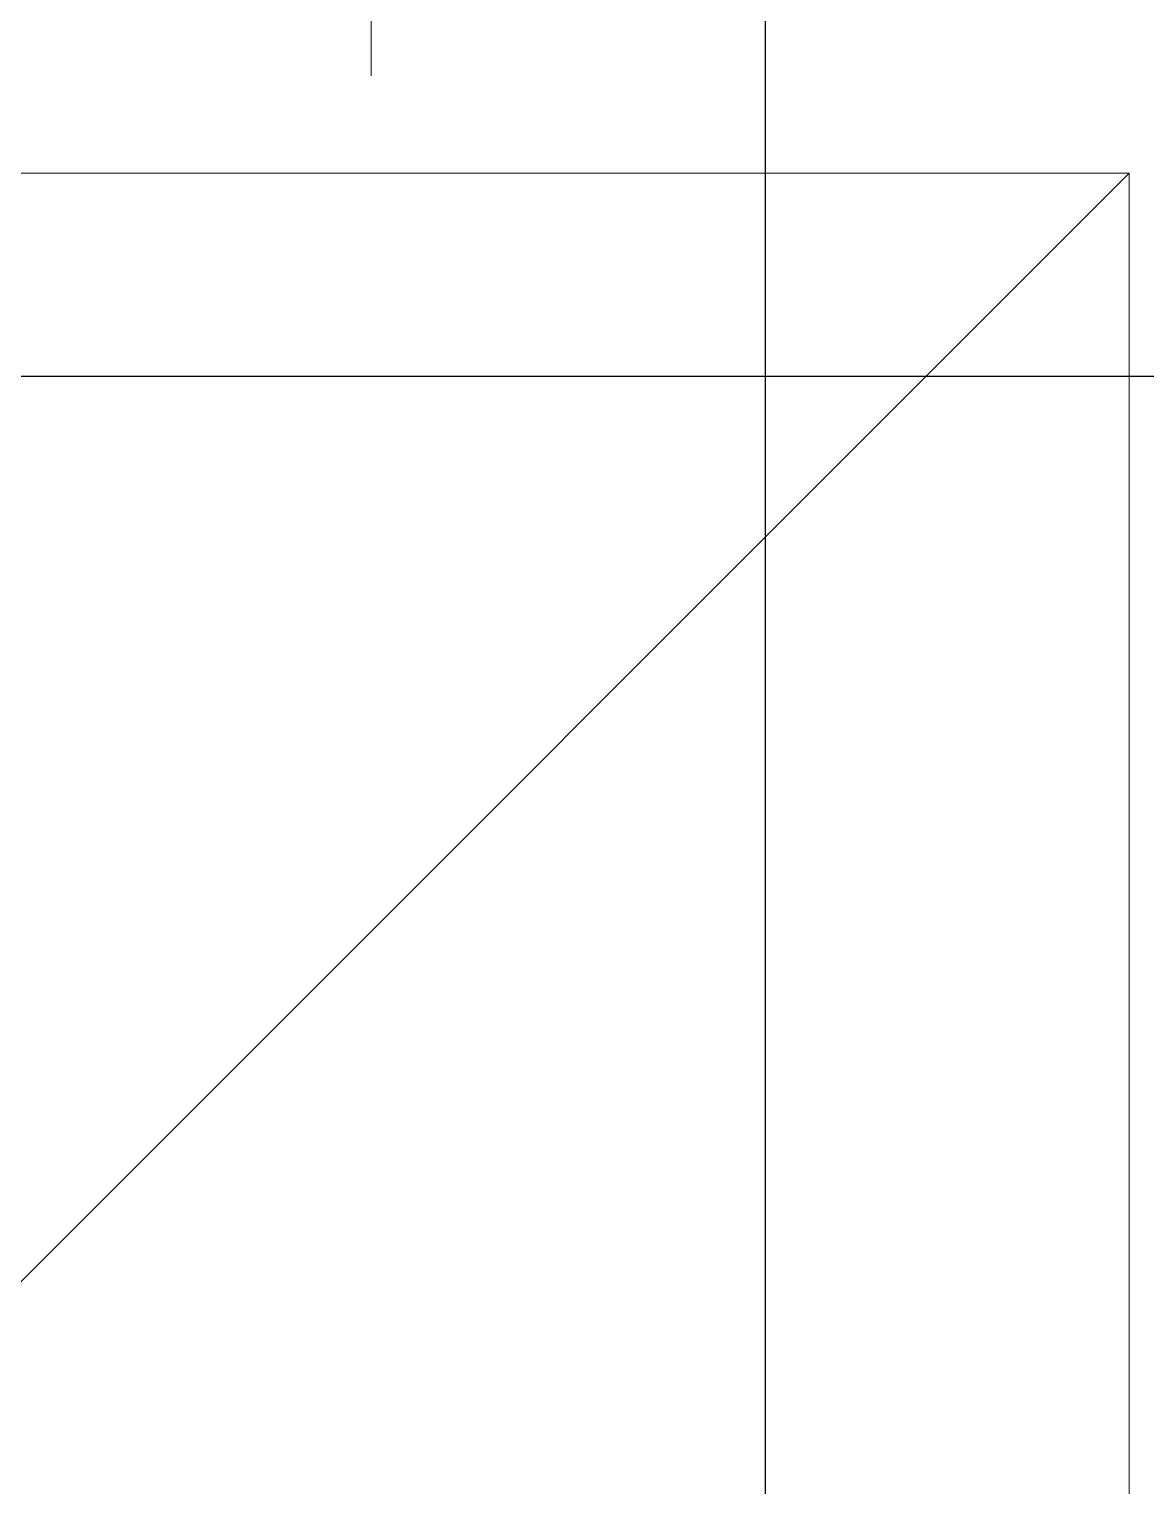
# Model space of a CAD drawing. Header units: millimetres. Extents: x -92759 to 184353, y -15225 to 86714.
# Drawn here: x 80629 to 81127, y 62630 to 63280 of the extents above; entities that cross this region are included whole.
import ezdxf

# ---------------------------------------------------------------- set-up
doc = ezdxf.new("R2010")
doc.units = ezdxf.units.MM
for name, color, linetype in [('A-PATT-CONC', 8, 'Continuous'), ('E-legend', 1, 'Continuous'), ('E-LIGHT----E', 1, 'Continuous')]:
    doc.layers.add(name, color=color, linetype=linetype)
for name, color, linetype, lineweight in [('HFI 9MM FPB', 94, 'Continuous', 5), ('M-ACMV_FCU-1', 86, 'Continuous', 9), ('M-ACMV_PWR', 1, 'REFRIGERANT', 25)]:
    doc.layers.add(name, color=color, linetype=linetype, lineweight=lineweight)
doc.styles.get("Standard").update_dxf_attribs({"font": 'arial.ttf'})
doc.linetypes.add('REFRIGERANT', pattern='A,15,-5.08,["R",Standard,S=2.54,R=0,X=-2.54,Y=-1.27],-5.08', length=25.16)

# ---------------------------------------------------------------- blocks, each defined once
blk = doc.blocks.new('RCP_B8L2')
at = {"layer": 'A-PATT-CONC'}
h = blk.add_hatch(dxfattribs=at)
h.set_pattern_fill('ANSI37', color=256, scale=189, angle=45)
h.set_pattern_definition([(90, (-370899.3, -151102.3), (-600.075, 0), []), (180, (-370899.3, -151102.3), (-6e-14, -600.075), [])])
h.paths.add_polyline_path([(-370899.32, -151102.3), (-373899.32, -151102.3), (-373899.32, -158302.3), (-370899.32, -158302.3)])
at = {"layer": 'HFI 9MM FPB'}
h = blk.add_hatch(dxfattribs=at)
h.set_pattern_fill('ANSI33', color=256, scale=50)
h.set_pattern_definition([(45, (-581589.02, -147239), (-224.5064, 224.5064), []), (45, (-581364.5, -147239), (-224.5064, 224.5064), [158.75, -79.375])])
h.paths.add_polyline_path([(-370899.32, -151102.3), (-373899.32, -151102.3), (-373899.32, -158302.3), (-370899.32, -158302.3)], flags=16)
edge = h.paths.add_edge_path()
edge.add_line((-373218.07, -158677.3), (-373818.07, -158677.3))
edge.add_line((-373818.07, -158677.3), (-373818.07, -159161.3))
edge.add_line((-373818.07, -159127.3), (-374768.07, -159127.3))
edge.add_line((-374768.07, -159127.3), (-374768.07, -149827.3))
edge.add_line((-374768.07, -149827.3), (-373818.07, -149827.3))
edge.add_line((-373818.07, -149827.3), (-373818.07, -150277.3))
edge.add_line((-373818.07, -150277.3), (-373218.07, -150277.3))
edge.add_line((-373218.07, -150277.3), (-373218.07, -149827.3))
edge.add_line((-373218.07, -149827.3), (-371918.07, -149827.3))
edge.add_line((-371918.07, -149827.3), (-371918.07, -150277.3))
edge.add_line((-371918.07, -150277.3), (-369968.07, -150277.3))
edge.add_line((-369968.07, -150277.3), (-369968.07, -157777.3))
edge.add_line((-369968.07, -157777.3), (-370568.07, -157777.3))
edge.add_line((-370568.07, -157777.3), (-370568.07, -159127.3))
edge.add_line((-370568.07, -159127.3), (-373218.07, -159127.3))
edge.add_line((-373218.07, -159127.3), (-373218.07, -158677.3))
blk = doc.blocks.new('L20')
at = {"layer": 'E-LIGHT----E', "lineweight": 5}
blk.add_line((-300, -300), (300, 300), dxfattribs=at)
blk.add_lwpolyline([(-300, -300), (300, -300), (300, 300), (-300, 300)], close=True, dxfattribs=at)
blk = doc.blocks.new('EL_B8_L2_R4')
at = {"layer": 'E-legend', "color": 0}
blk.add_blockref('L20', (-9481.32, -16425.83), dxfattribs=at)
blk = doc.blocks.new('SSO')
at = {"layer": 'M-ACMV_PWR', "linetype": 'ByBlock', "lineweight": 5}
for p, q in [((1064770.31, 20778.25), (1064770.31, 20878.25)), ((1064820.31, 20828.25), (1064720.31, 20828.25))]:
    blk.add_line(p, q, dxfattribs=at)
blk.add_circle((1064770.31, 20733.63), 44.62, dxfattribs=at)
blk.add_circle((1064770.31, 20733.63), 44.62, dxfattribs=at)
blk = doc.blocks.new('FCU -1')
at = {"layer": 'M-ACMV_PWR', "color": 1, "linetype": 'ByBlock', "lineweight": 5, "xscale": 0.85, "yscale": 0.85, "zscale": 0.85, "rotation": 90}
blk.add_blockref('SSO', (395696.98, -956204.04), dxfattribs=at)
blk = doc.blocks.new('ACMV_B8_L2')
at = {"layer": 'M-ACMV_FCU-1', "rotation": 90}
blk.add_blockref('FCU -1', (90295.74, -420407.59), dxfattribs=at)

msp = doc.modelspace()

# ---------------------------------------------------------------- block references
at = {"layer": 'A-PATT-CONC'}
msp.add_blockref('RCP_B8L2', (452619.12, 220318.54), dxfattribs=at)
at = {"layer": 'E-legend', "color": 7}
msp.add_blockref('EL_B8_L2_R4', (90301.06, 79341.24), dxfattribs=at)
at = {"layer": 'M-ACMV_FCU-1'}
msp.add_blockref('ACMV_B8_L2', (-60663.56, 105715.91), dxfattribs=at)

doc.saveas('drawing.dxf')
